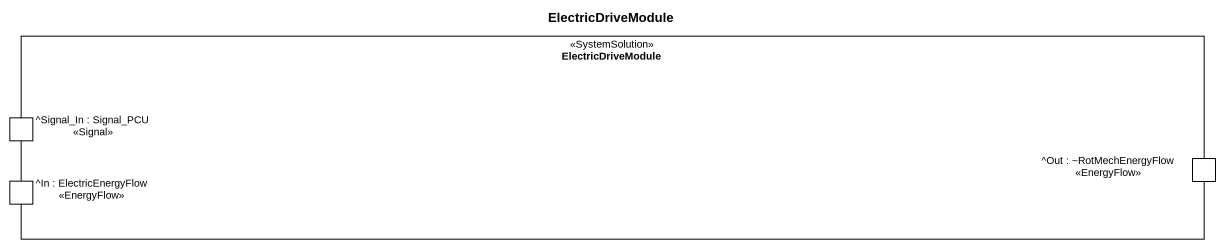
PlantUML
@startuml
title ElectricDriveModule
rectangle ElectricDriveModule <<SystemSolution>> {
  port "^Signal_In : Signal_PCU <<Signal>>" as Signal_In_Signal_PCU_Signal
  port "^Out : ~RotMechEnergyFlow <<EnergyFlow>>" as Out_RotMechEnergyFlow
  port "^In : ElectricEnergyFlow <<EnergyFlow>>" as In_ElectricEnergyFlow
}
@enduml
